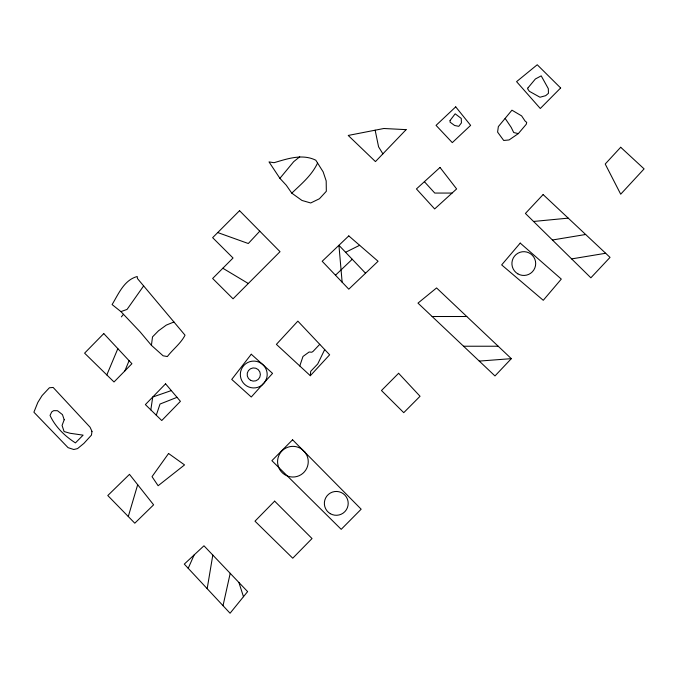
<?xml version="1.0" encoding="UTF-8"?>
<svg xmlns="http://www.w3.org/2000/svg" width="678" height="678" viewBox="0 0 678 678"><rect width="100%" height="100%" fill="white"/><g stroke="black" fill="none" stroke-linecap="round" stroke-linejoin="round"><path stroke-width="1.02" d="M310.321 375.714L329.644 354.806L297.854 321.135L276.395 344.365L310.321 375.714L310.694 371.341L317.711 363.993L324.703 349.568M151.414 345.331L140.007 331.754L120.921 311.609L112.107 304.566C118.514 293.964 124.074 280.039 137.21 276.514L137.431 278.522L185.035 335.195C180.78 343.526 172.941 349.238 167.356 356.552L163.093 355.789L151.414 345.331L152.516 336.881L158.499 330.796L166.296 325.101L173.941 321.982M150.821 409.902L152.728 397.028L171.305 390.579M207.18 588.673L212.807 555.07M223.02 605.683L230.206 573.334M128.286 516.526L137.685 484.719M156.279 415.207L160.025 404.037L177.034 397.333M299.778 365.976L302.981 356.467L309.1 352.018L311.804 352.221L313.041 351.424L319.753 344.331M124.879 370.891L129.091 360.688M106.819 374.926L117.845 348.653M188.204 568.308L194.137 554.951M317.575 163.042C311.694 175.56 301.363 183.907 291.786 193.154L301.964 200.451L310.71 202.976L319.44 198.747L326.33 191.281L326.186 180.907L323.16 171.873L315.795 160.211C302.278 153.542 287.48 158.754 274.039 162.703L269.005 161.898L279.904 178.339L286.252 185.204L291.786 193.154M143.643 285.913L127.057 309.422L120.921 311.609M121.37 316.889L123.481 314.312M518.323 133.617L526.238 124.294L526.721 122.404L525.077 121.048L521.619 115.887L511.941 110.175L498.347 126.6L497.601 132.1L503.712 140.473L509.093 139.948L518.323 133.617L513.712 132.532L511.229 127.439L505.144 118.387M279.904 178.339L293.701 161.669L299.744 156.787M259.784 231.181L248.301 243.521L217.74 232.554M511.331 358.654L494.974 375.943L417.979 303.117L436.573 287.938L511.331 358.654L479.261 361.086M335.491 275.217L352.229 259.259M345.585 252.284L359.645 245.3M552.409 239.995L585.656 234.486M571.639 258.903L605.657 253.267M533.552 221.46L568.232 218.138M452.099 193.061L434.759 193.061L424.394 181.687M432.14 316.507L466.778 316.507M463.557 346.229L498.194 346.229M222.842 268.242L248.301 283.506M365.535 273.217L338.932 245.3L342.136 282.201M382.892 153.838L378.578 146.838L375.154 130.193M238.91 582.47L243.47 596.708M450.099 120.464L450.031 122.125L454.616 125.489L458.769 126.337L461.421 122.913L461.269 118.43L455.167 113.811L450.099 120.464M91.971 431.369L91.462 435.106L83.894 443.395L77.546 448.607L73.775 449.506L68.088 447.666L33.9 412.199L37.841 402.401L42.061 395.605L49.401 387.765L53.155 387.452L90.081 427.225L91.971 431.369M64.19 419.775L62.071 425.47L64.079 431.547L70.063 433.267L83.114 435.149L75.428 442.895C65.02 436.2 55.257 426.937 50.045 415.385L51.74 411.902L53.681 410.648L57.494 410.707L62.461 414.631L64.19 419.775M266.157 379.688L264.403 382.723L261.911 385.197A13.433 13.433 0 0 1 240.944 378.536A13.433 13.433 0 0 1 254.369 361.103A13.433 13.433 0 0 1 266.157 379.688M528.103 87.733L527.518 88.648L529.349 91.301L539.993 97.234L545.68 95.674L548.451 93.318L548.324 88.674L541.214 75.868L535.4 78.962L528.103 87.733M168.576 453.489L152.025 476.651L158.127 485.736L184.552 464.913L168.576 453.489M251.275 354.23L231.74 379.417L251.275 397.011L272.556 373.383L251.275 354.23M247.606 591.606L230.062 613.243L184.297 564.104L203.968 545.79L247.606 591.606M520.221 243.097L501.669 264.903L543.264 300.295L561.299 279.09L520.221 243.097M620.701 147.262L605.217 164.017L620.701 194.196L644.1 168.89L620.701 147.262M543.12 194.569L525.408 213.451L590.869 277.811L610.039 257.377L543.12 194.569M406.122 129.642L375.451 161.593L348.221 135.447L383.85 128.498L406.122 129.642M165.576 383.824L145.372 404.596L161.754 420.529L180.424 401.325L165.576 383.824M103.776 333.584L84.597 353.153L114.014 381.977L131.913 363.713L103.776 333.584M274.641 501.144L254.987 521.17L292.743 558.206L312.033 538.544L274.641 501.144M560.647 87.971L540.29 108.497L516.577 81.64L537.239 64.757L560.647 87.971M292.582 439.776L271.895 460.667L341.212 529.332L361.162 509.195L292.582 439.776M398.613 373.281L381.477 390.528L403.749 412.665L420.046 396.266L398.613 373.281M239.546 210.68L212.638 237.664L233.046 258.004L212.638 278.472L233.046 298.812L280.022 251.682L239.546 210.68M129.481 474.354L107.785 495.533L134.795 523.196L153.609 504.83L129.481 474.354M348.789 235.902L322.186 261.267L348.789 289.175L378.078 261.267L348.789 235.902M455.718 106.853L436.056 125.371L452.302 142.626L470.625 125.371L455.718 106.853M440.014 167.458L416.436 188.933L434.666 208.943L456.625 188.933L440.014 167.458M304.854 452.073L301.964 449.311A15.34 15.34 0 0 0 277.751 464.049L278.878 467.888A15.34 15.34 0 0 0 299.108 475.719A15.34 15.34 0 0 0 306.939 455.489L304.854 452.073M250.453 380.256A6.619 6.619 0 0 0 260.377 374.519A6.619 6.619 0 0 0 250.453 368.79A6.619 6.619 0 0 0 250.453 380.256M517.856 273.861A11.89 11.89 0 0 0 535.688 263.564A11.89 11.89 0 0 0 517.856 253.267A11.89 11.89 0 0 0 517.856 273.861M330.322 513.695A11.924 11.924 0 0 0 348.204 503.364A11.924 11.924 0 0 0 330.322 493.042A11.924 11.924 0 0 0 330.322 513.695"/></g></svg>
